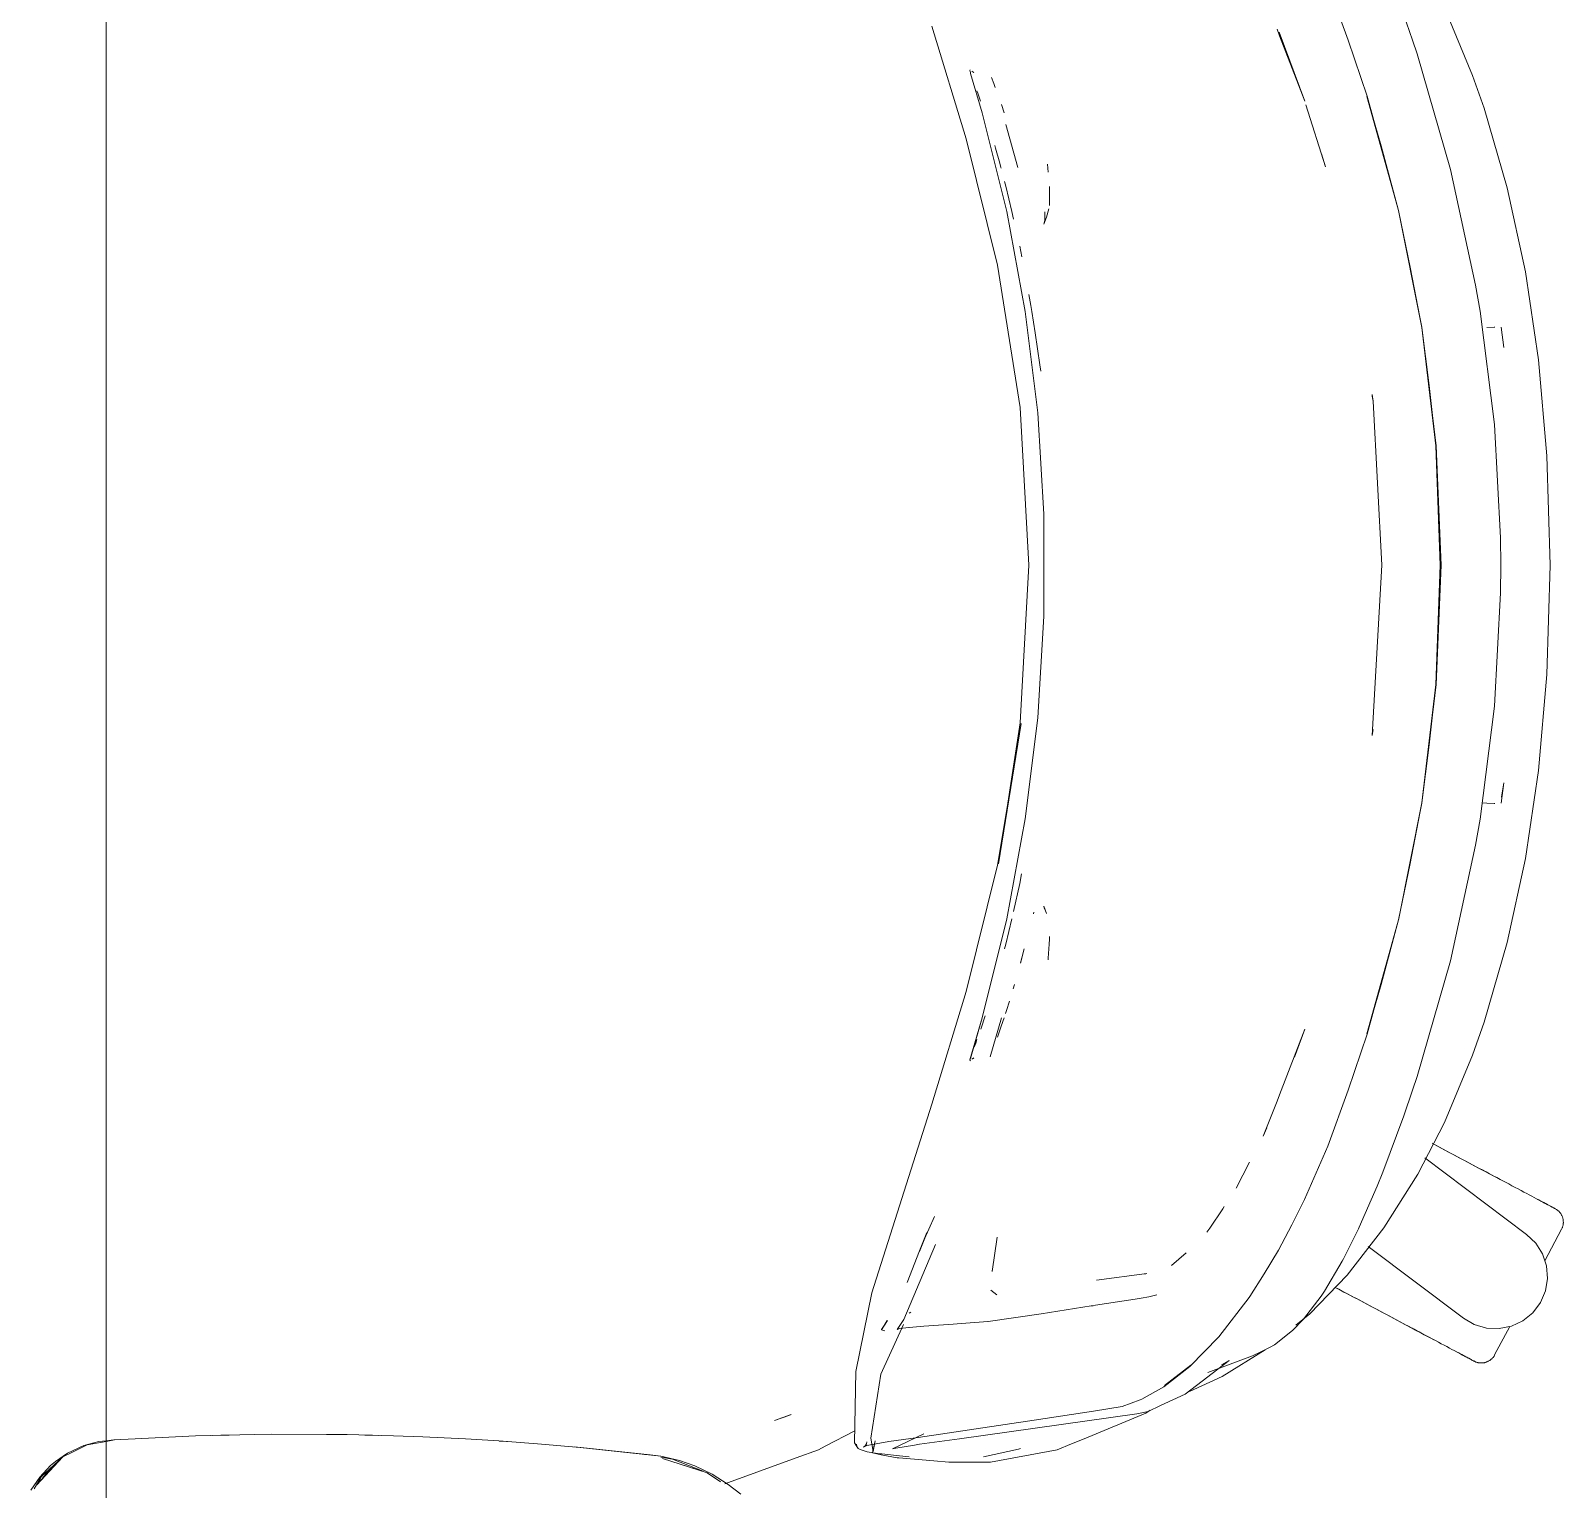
# Model space of a CAD drawing. Header units: millimetres. Extents: x 155927 to 317870, y -36033 to 97293.
# Drawn here: x 211551.8 to 211959.9, y 18976.6 to 19365.2 of the extents above; entities that cross this region are included whole.
import ezdxf

# ---------------------------------------------------------------- set-up
doc = ezdxf.new("R2010")
doc.units = ezdxf.units.MM
doc.header["$MEASUREMENT"] = 0
doc.layers.add('G-IMPT', color=8, linetype='CONTINUOUS', lineweight=9)
doc.layers.add('I-FURN', color=8, linetype='CONTINUOUS', lineweight=9)

msp = doc.modelspace()

# ---------------------------------------------------------------- linework, layer by layer
at = {"layer": 'G-IMPT'}
for p, q in [((211897.19, 19377.57), (211902.65, 19362.7)), ((211917.35, 19369.58), (211919.76, 19362.65)), ((211935.75, 19353.29), (211928.23, 19371.27)), ((211791.76, 19366.38), (211800.94, 19336.41)), ((211884.35, 19363.89), (211883.68, 19365.61)), ((211891.06, 19346.44), (211884.24, 19364.85)), ((211891.06, 19346.44), (211884.35, 19363.89)), ((211907.66, 19347.78), (211902.65, 19362.7)), ((211920.96, 19359.05), (211919.76, 19362.65)), ((211929.9, 19328.22), (211920.96, 19359.05)), ((211801.99, 19354.82), (211801.9, 19354.58)), ((211801.9, 19354.58), (211801.96, 19354.35)), ((211801.96, 19354.35), (211802.03, 19354.06)), ((211802.03, 19354.06), (211802.1, 19353.79)), ((211805.17, 19343.36), (211802.1, 19353.79)), ((211802.99, 19354.04), (211802.38, 19354.43)), ((211802.99, 19354.04), (211802.78, 19354.19)), ((211808.3, 19351.11), (211807.68, 19352.77)), ((211938.82, 19344.56), (211935.75, 19353.29)), ((211804.01, 19348.56), (211803.77, 19349.22)), ((211804.01, 19348.56), (211804.75, 19346.46)), ((211808.3, 19351.11), (211808.67, 19350.1)), ((211811.01, 19343.35), (211810.29, 19345.57)), ((211896.59, 19328.97), (211891.34, 19345.45)), ((211911.39, 19334.53), (211907.61, 19347.69)), ((211916.04, 19317.28), (211907.61, 19347.69)), ((211916.04, 19317.28), (211907.66, 19347.78)), ((211938.82, 19344.56), (211944.99, 19323.32)), ((211811.72, 19317.04), (211805.17, 19343.36)), ((211811.46, 19340.26), (211814.68, 19328.74)), ((211809.25, 19302.72), (211800.94, 19336.41)), ((211808.75, 19333.93), (211808.55, 19334.62)), ((211809.87, 19329.94), (211808.75, 19333.93)), ((211896.59, 19328.97), (211895.51, 19332.4)), ((211911.39, 19334.53), (211916.04, 19317.28)), ((211809.87, 19329.94), (211810.18, 19328.8)), ((211810.18, 19328.8), (211810.23, 19328.62)), ((211822.74, 19327.54), (211822.53, 19329.64)), ((211929.9, 19328.22), (211936.57, 19297.43)), ((211811.49, 19323.78), (211811.15, 19325.07)), ((211811.49, 19323.78), (211813.04, 19317.03)), ((211823.14, 19318.69), (211823.06, 19323.75)), ((211823.06, 19323.75), (211823.14, 19321.47)), ((211823.14, 19318.69), (211823.14, 19321.47)), ((211944.99, 19323.32), (211949.81, 19300.95)), ((211811.72, 19317.04), (211816.65, 19290.37)), ((211813.49, 19315.05), (211813.04, 19317.03)), ((211821.6, 19313.64), (211822.29, 19315.58)), ((211821.82, 19314.68), (211821.85, 19316.99)), ((211821.86, 19316.85), (211821.85, 19316.99)), ((211822.29, 19315.58), (211822.89, 19317.74)), ((211916.04, 19317.28), (211922.22, 19286.15)), ((211916.04, 19317.28), (211919.12, 19302.26)), ((211916.04, 19317.28), (211922.21, 19286.23)), ((211821.82, 19314.68), (211821.6, 19313.64)), ((211815.69, 19305), (211815.16, 19307.82)), ((211809.25, 19302.72), (211815.25, 19264.81)), ((211922.22, 19286.15), (211919.12, 19302.26)), ((211949.81, 19300.95), (211953.3, 19277.54)), ((211937.75, 19290.51), (211936.57, 19297.43)), ((211817.62, 19294.9), (211818.17, 19292)), ((211818.42, 19290.37), (211818.17, 19292)), ((211816.65, 19290.37), (211819.95, 19263.45)), ((211819.27, 19284.75), (211818.42, 19290.37)), ((211941.56, 19260.34), (211937.75, 19290.51)), ((211819.27, 19284.75), (211820.56, 19276.22)), ((211926.04, 19254.64), (211922.21, 19286.23)), ((211926, 19254.6), (211922.22, 19286.15)), ((211922.22, 19286.15), (211924.16, 19270.68)), ((211939.54, 19286.19), (211941.64, 19286.27)), ((211941.64, 19286.27), (211941.53, 19286.27)), ((211943.4, 19286.24), (211944.05, 19280.82)), ((211820.56, 19276.22), (211820.75, 19274.56)), ((211953.3, 19277.54), (211955.56, 19251.96)), ((211926, 19254.6), (211924.16, 19270.68)), ((211909, 19268.1), (211909.04, 19267.85)), ((211909.27, 19266.55), (211909.01, 19268.33)), ((211909.27, 19266.55), (211909.04, 19267.85)), ((211911.6, 19222.82), (211909.27, 19266.55)), ((211911.55, 19222.82), (211909.27, 19266.55)), ((211815.25, 19264.81), (211817.61, 19222.82)), ((211821.6, 19236.38), (211819.95, 19263.45)), ((211943.18, 19230.13), (211941.56, 19260.34)), ((211926.67, 19239.71), (211926, 19254.6)), ((211926, 19254.6), (211927.14, 19222.82)), ((211926.04, 19254.64), (211927.37, 19222.82)), ((211955.56, 19251.96), (211956.41, 19222.82)), ((211926.67, 19239.71), (211927.14, 19222.82)), ((211821.6, 19236.38), (211821.6, 19209.26)), ((211943.18, 19230.13), (211943.27, 19222.82)), ((211815.25, 19180.84), (211817.61, 19222.82)), ((211911.55, 19222.82), (211909.04, 19177.48)), ((211926, 19191.05), (211927.14, 19222.82)), ((211927.37, 19222.82), (211926.04, 19191.01)), ((211926.67, 19205.94), (211927.14, 19222.82)), ((211943.18, 19215.51), (211943.27, 19222.82)), ((211956.41, 19222.82), (211955.56, 19193.68)), ((211943.18, 19215.51), (211941.56, 19185.31)), ((211821.6, 19209.26), (211819.95, 19182.19)), ((211926, 19191.05), (211926.67, 19205.94)), ((211955.56, 19193.68), (211953.3, 19168.11)), ((211926.04, 19191.01), (211922.21, 19159.41)), ((211926, 19191.05), (211922.22, 19159.49)), ((211924.16, 19174.97), (211926, 19191.05)), ((211941.56, 19185.31), (211937.75, 19155.14)), ((211816.65, 19155.27), (211819.95, 19182.19)), ((211809.25, 19142.92), (211815.51, 19180.66)), ((211815.25, 19180.84), (211809.52, 19143.3)), ((211815.51, 19180.66), (211809.52, 19143.3)), ((211909, 19177.54), (211909.04, 19177.79)), ((211909.04, 19177.48), (211909.27, 19179.1)), ((211909.27, 19179.1), (211909.04, 19177.79)), ((211924.16, 19174.97), (211922.22, 19159.49)), ((211943.4, 19159.41), (211944.05, 19164.82)), ((211943.48, 19161.05), (211944.05, 19164.82)), ((211953.3, 19168.11), (211949.81, 19144.69)), ((211922.22, 19159.49), (211916, 19128.25)), ((211916, 19128.25), (211922.21, 19159.41)), ((211922.22, 19159.49), (211919.12, 19143.39)), ((211938.3, 19159.5), (211939.54, 19159.45)), ((211941.64, 19159.38), (211939.54, 19159.45)), ((211941.64, 19159.38), (211941.53, 19159.38)), ((211811.72, 19128.6), (211816.65, 19155.27)), ((211937.75, 19155.14), (211936.57, 19148.22)), ((211936.57, 19148.22), (211929.9, 19117.43)), ((211944.99, 19122.33), (211949.81, 19144.69)), ((211800.94, 19109.24), (211809.25, 19142.92)), ((211815.67, 19140.65), (211815.2, 19138.02)), ((211916.04, 19128.36), (211919.12, 19143.39)), ((211815.2, 19138.02), (211813.49, 19130.6)), ((211821.6, 19132.01), (211822.29, 19130.06)), ((211821.6, 19132.01), (211821.78, 19131.16)), ((211811.72, 19128.6), (211805.17, 19102.29)), ((211813.04, 19128.62), (211811.49, 19121.87)), ((211818.93, 19130.41), (211818.8, 19130)), ((211916.04, 19128.36), (211907.61, 19097.96)), ((211916.04, 19128.36), (211907.66, 19097.87)), ((211911.39, 19111.12), (211916.04, 19128.36)), ((211823.14, 19123.92), (211823.14, 19123.22)), ((211811.49, 19121.87), (211811.14, 19120.59)), ((211815.34, 19116.79), (211816.33, 19120.65)), ((211823.03, 19121.85), (211822.76, 19118.14)), ((211823.03, 19121.85), (211823.14, 19123.22)), ((211938.82, 19101.09), (211944.99, 19122.33)), ((211815.34, 19116.79), (211815.73, 19118.31)), ((211822.76, 19118.14), (211822.73, 19117.66)), ((211920.96, 19086.6), (211929.9, 19117.43)), ((211800.94, 19109.24), (211791.76, 19079.26)), ((211813.43, 19110), (211813.76, 19111.12)), ((211911.39, 19111.12), (211907.61, 19097.96)), ((211811.41, 19103.43), (211811.65, 19104.21)), ((211811.65, 19104.21), (211812.44, 19106.7)), ((211805.17, 19102.29), (211801.9, 19091.06)), ((211805.17, 19102.29), (211802.06, 19091.46)), ((211805.17, 19102.29), (211802.11, 19091.75)), ((211804.78, 19099.26), (211805.06, 19100.06)), ((211805.8, 19102.29), (211805.06, 19100.06)), ((211805.8, 19102.29), (211805.95, 19102.75)), ((211810.36, 19102.29), (211807.33, 19091.86)), ((211809.24, 19097.11), (211810, 19099.27)), ((211810.25, 19099.99), (211810, 19099.27)), ((211810.25, 19099.99), (211811.03, 19102.29)), ((211935.75, 19092.35), (211938.82, 19101.09)), ((211803.44, 19095.54), (211803.05, 19094.47)), ((211803.79, 19096.51), (211803.44, 19095.54)), ((211891.06, 19099.21), (211884.35, 19081.76)), ((211891.06, 19099.21), (211888.34, 19091.77)), ((211902.65, 19082.95), (211907.66, 19097.87)), ((211801.9, 19091.06), (211802.03, 19090.82)), ((211802.11, 19091.75), (211802.06, 19091.46)), ((211802.99, 19091.6), (211802.38, 19091.22)), ((211802.99, 19091.6), (211802.78, 19091.46)), ((211935.75, 19092.35), (211928.23, 19074.38)), ((211902.65, 19082.95), (211897.19, 19068.07)), ((211917.42, 19076.17), (211919.76, 19082.99)), ((211920.96, 19086.6), (211919.76, 19082.99)), ((211791.76, 19079.26), (211775.77, 19029.02)), ((211883.68, 19080.03), (211879.96, 19070.71)), ((211884.35, 19081.76), (211883.68, 19080.03)), ((211917.42, 19076.17), (211911.82, 19061.1)), ((211879.96, 19070.71), (211880.96, 19072.95)), ((211928.23, 19074.38), (211921.14, 19060.6)), ((211897.19, 19068.07), (211891.01, 19053.84)), ((211872.79, 19056.87), (211876.33, 19063.84)), ((211910.34, 19057.42), (211911.82, 19061.1)), ((211921.14, 19060.6), (211912.16, 19046.31)), ((211905.57, 19046.46), (211910.34, 19057.42)), ((211865.76, 19046.26), (211869.26, 19051.39)), ((211869.26, 19051.39), (211869.65, 19051.97)), ((211887.63, 19047.12), (211891.01, 19053.84)), ((211789.47, 19042.58), (211792.52, 19049.3)), ((211865.76, 19046.26), (211865.01, 19045.16)), ((211887.63, 19047.12), (211884.06, 19040.33)), ((211912.16, 19046.31), (211902.36, 19033.7)), ((211905.57, 19046.46), (211905.35, 19046.02)), ((211790.47, 19045.11), (211788.44, 19040)), ((211788.44, 19040), (211790.04, 19044.04)), ((211788.45, 19040.21), (211790.47, 19045.11)), ((211807.8, 19034.68), (211809.2, 19043.84)), ((211901.35, 19038.01), (211905.35, 19046.02)), ((211784.31, 19021.87), (211792.75, 19041.84)), ((211788.45, 19040.21), (211785.19, 19031.74)), ((211859.49, 19039.63), (211855.58, 19036.29)), ((211880.29, 19034.1), (211884.06, 19040.33)), ((211901.35, 19038.01), (211901.04, 19037.41)), ((211807.8, 19034.68), (211807.85, 19035.02)), ((211835.63, 19032.35), (211848.99, 19034.13)), ((211848.99, 19034.13), (211848.52, 19033.98)), ((211880.29, 19034.1), (211876.41, 19028)), ((211901.04, 19037.41), (211896.31, 19029.41)), ((211892.4, 19023.41), (211902.36, 19033.7)), ((211771.57, 19008.07), (211775.77, 19029.02)), ((211807.45, 19029.73), (211809.09, 19028.45)), ((211835.33, 19025.67), (211847.06, 19027.47)), ((211847.06, 19027.47), (211847.53, 19027.55)), ((211849.51, 19027.97), (211847.53, 19027.55)), ((211851.67, 19028.43), (211849.51, 19027.97)), ((211868.22, 19017.31), (211876.24, 19027.74)), ((211876.41, 19028), (211876.24, 19027.74)), ((211890.73, 19021.99), (211895.44, 19028.12)), ((211895.44, 19028.12), (211896.31, 19029.41)), ((211782.55, 19019.2), (211784.31, 19021.87)), ((211785.76, 19023.58), (211786.2, 19023.85)), ((211820.86, 19023.38), (211806.79, 19021.35)), ((211820.86, 19023.38), (211834.22, 19025.49)), ((211834.22, 19025.49), (211834.73, 19025.57)), ((211835.33, 19025.67), (211834.73, 19025.57)), ((211887.84, 19018.97), (211890.73, 19021.99)), ((211892.4, 19023.41), (211888.73, 19020.41)), ((211778.2, 19007.36), (211784.19, 19020.55)), ((211778.35, 19019.19), (211779.93, 19021.66)), ((211778.35, 19019.19), (211778.41, 19019.17)), ((211779.93, 19021.66), (211778.41, 19019.17)), ((211778.41, 19019.17), (211779.9, 19021.64)), ((211779.28, 19018.9), (211778.41, 19019.17)), ((211783.27, 19019.48), (211782.55, 19019.2)), ((211783.27, 19019.48), (211783.28, 19019.49)), ((211785.66, 19019.78), (211783.28, 19019.49)), ((211785.66, 19019.78), (211785.75, 19019.79)), ((211789.62, 19020.09), (211785.75, 19019.79)), ((211797.48, 19020.65), (211789.62, 19020.09)), ((211798.47, 19020.72), (211797.48, 19020.65)), ((211806.71, 19021.34), (211798.47, 19020.72)), ((211806.71, 19021.34), (211806.79, 19021.35)), ((211882.97, 19015.1), (211887.84, 19018.97)), ((211868.22, 19017.31), (211860.48, 19009.41)), ((211869.03, 19006.67), (211880.48, 19013.8)), ((211881.84, 19014.49), (211879.4, 19013.32)), ((211882.97, 19015.1), (211881.84, 19014.49)), ((211860.69, 19009.71), (211853.74, 19004.32)), ((211860.69, 19009.71), (211857.12, 19006.9)), ((211870.92, 19010.97), (211859.21, 19002.02)), ((211865.26, 19007.73), (211877.17, 19012.24)), ((211870.92, 19010.97), (211868.89, 19009.8)), ((211879.4, 19013.32), (211877.17, 19012.24)), ((211771.57, 19008.07), (211771.19, 18989.08)), ((211778.2, 19007.36), (211775.49, 18990.32)), ((211853.51, 19003.99), (211860.48, 19009.41)), ((211853.74, 19004.32), (211857.12, 19006.9)), ((211860.4, 19002.69), (211869.03, 19006.67)), ((211853.51, 19003.99), (211847.68, 19000.7)), ((211852.69, 18998.99), (211859.21, 19002.02)), ((211819.03, 18995.04), (211834.8, 18997.43)), ((211842.47, 18998.73), (211834.8, 18997.43)), ((211842.47, 18998.73), (211847.26, 19000.49)), ((211846.34, 18996.77), (211849.33, 18997.42)), ((211847.68, 19000.7), (211847.26, 19000.49)), ((211849.94, 18997.7), (211848.77, 18996.93)), ((211852.69, 18998.99), (211849.33, 18997.42)), ((211754.32, 18996.61), (211749.85, 18994.97)), ((211749.85, 18994.97), (211753.73, 18996.35)), ((211754.32, 18996.61), (211753.73, 18996.35)), ((211788.15, 18990.49), (211819.03, 18995.04)), ((211799.12, 18990.1), (211846.34, 18996.77)), ((211848.77, 18996.93), (211832.32, 18990.14)), ((211569.95, 18989.35), (211565.99, 18988.29)), ((211566.83, 18988.48), (211571.88, 18989.43)), ((211571.88, 18989.6), (211569.95, 18989.35)), ((211571.88, 18989.43), (211574.18, 18989.85)), ((211573.95, 18989.85), (211571.88, 18989.6)), ((211579.62, 18990.14), (211573.95, 18989.85)), ((211579.62, 18990.14), (211592.18, 18990.75)), ((211595.72, 18990.88), (211592.18, 18990.75)), ((211611.39, 18991.26), (211595.72, 18990.88)), ((211600.17, 18990.98), (211602.45, 18991.08)), ((211604.67, 18991.08), (211602.45, 18991.08)), ((211611.39, 18991.26), (211615.91, 18991.31)), ((211615.91, 18991.31), (211630.62, 18991.3)), ((211636.09, 18991.23), (211630.62, 18991.3)), ((211636.09, 18991.23), (211648.4, 18990.93)), ((211642.87, 18991.09), (211640.79, 18991.09)), ((211644.53, 18991.01), (211642.87, 18991.09)), ((211656.28, 18990.64), (211648.4, 18990.93)), ((211656.28, 18990.64), (211667.58, 18990.1)), ((211676.45, 18989.54), (211667.58, 18990.1)), ((211676.45, 18989.54), (211686.74, 18988.81)), ((211678.49, 18989.4), (211676.59, 18989.49)), ((211678.49, 18989.4), (211679.91, 18989.27)), ((211771.25, 18992.27), (211763.35, 18988.13)), ((211771.19, 18989.08), (211771.8, 18988.04)), ((211774.04, 18988.27), (211780.3, 18989.37)), ((211774.46, 18989.31), (211774.38, 18988.81)), ((211776.17, 18986.74), (211775.49, 18990.32)), ((211776.66, 18989.61), (211775.94, 18986.33)), ((211776.66, 18989.61), (211776.17, 18986.74)), ((211780.3, 18989.37), (211788.15, 18990.49)), ((211781.27, 18987.47), (211789.68, 18991.46)), ((211799.12, 18990.1), (211788.46, 18988.66)), ((211832.32, 18990.14), (211828.95, 18988.74)), ((211553.44, 18977.89), (211560.34, 18985.28)), ((211554.63, 18979.97), (211560.34, 18985.28)), ((211560.34, 18985.28), (211557.93, 18983.04)), ((211561.67, 18986.3), (211558.45, 18984.1)), ((211562.58, 18986.38), (211560.34, 18985.28)), ((211561.67, 18986.3), (211565.99, 18988.29)), ((211562.58, 18986.39), (211566.83, 18988.48)), ((211698.14, 18987.83), (211686.74, 18988.81)), ((211719.57, 18985.47), (211696.62, 18987.93)), ((211696.62, 18987.93), (211716.76, 18985.81)), ((211719.57, 18985.47), (211698.14, 18987.83)), ((211715.24, 18985.95), (211716.76, 18985.81)), ((211719.57, 18985.47), (211716.76, 18985.81)), ((211719.57, 18985.47), (211724.54, 18984.32)), ((211719.65, 18985.26), (211722.71, 18984.68)), ((211736.68, 18978.07), (211755.62, 18985.01)), ((211755.62, 18985.01), (211761.59, 18987.2)), ((211763.35, 18988.13), (211761.59, 18987.2)), ((211771.67, 18988.67), (211771.8, 18988.04)), ((211771.67, 18988.67), (211771.77, 18988.12)), ((211771.8, 18988.04), (211771.77, 18988.12)), ((211772.17, 18987.55), (211771.8, 18988.04)), ((211772.71, 18987.23), (211772.17, 18987.55)), ((211772.71, 18987.23), (211774.57, 18986.68)), ((211774.66, 18988.43), (211773.56, 18987.88)), ((211774.06, 18988.27), (211773.56, 18987.88)), ((211774.66, 18988.43), (211774.04, 18988.27)), ((211774.06, 18988.27), (211774.38, 18988.81)), ((211777.85, 18986.14), (211774.57, 18986.68)), ((211778.26, 18985.88), (211775.94, 18986.33)), ((211777.85, 18986.14), (211778.46, 18986.07)), ((211782.51, 18985.07), (211778.26, 18985.88)), ((211778.46, 18986.07), (211783.15, 18985.55)), ((211781.27, 18987.47), (211782.14, 18987.61)), ((211787.16, 18988.44), (211782.14, 18987.61)), ((211782.98, 18985.03), (211782.51, 18985.07)), ((211782.98, 18985.03), (211792.31, 18984.23)), ((211783.15, 18985.55), (211785.74, 18985.34)), ((211787.16, 18988.44), (211788.46, 18988.66)), ((211805.53, 18985.32), (211814.84, 18987.37)), ((211807.4, 18983.91), (211825.1, 18987.15)), ((211814.84, 18987.37), (211815.42, 18987.52)), ((211825.1, 18987.15), (211828.95, 18988.74)), ((211557.13, 18982.96), (211554.26, 18979.92)), ((211554.85, 18979.51), (211557.93, 18983.04)), ((211557.13, 18982.96), (211558.45, 18984.1)), ((211731.93, 18981.07), (211720.07, 18984.89)), ((211729.22, 18981.97), (211720.07, 18984.89)), ((211722.71, 18984.68), (211730.89, 18981.48)), ((211728.67, 18982.87), (211724.54, 18984.32)), ((211733.25, 18980.68), (211728.67, 18982.87)), ((211731.93, 18981.07), (211729.22, 18981.97)), ((211731.93, 18981.07), (211735.51, 18978.65)), ((211792.31, 18984.23), (211796.26, 18983.88)), ((211800.43, 18983.89), (211796.26, 18983.88)), ((211807.4, 18983.91), (211800.43, 18983.89)), ((211554.26, 18979.92), (211551.82, 18976.46)), ((211552.75, 18976.82), (211554.63, 18979.97)), ((211553.44, 18977.89), (211554.72, 18979.36)), ((211733.25, 18980.68), (211737.58, 18977.95)), ((211740.88, 18975.33), (211737.58, 18977.95))]:
    msp.add_line(p, q, dxfattribs=at)
at = {"layer": 'I-FURN'}
for p, q in [((211571.88, 18422.86), (211571.88, 20022.86)), ((211571.88, 20022.86), (211571.88, 18422.86)), ((211925.96, 19068.31), (211924.99, 19068.83)), ((211925.44, 19068.59), (211926.4, 19068.08)), ((211926.93, 19067.79), (211925.96, 19068.31)), ((211926.4, 19068.08), (211927.38, 19067.55)), ((211927.91, 19067.27), (211926.93, 19067.79)), ((211927.38, 19067.55), (211928.37, 19067.03)), ((211928.91, 19066.74), (211927.91, 19067.27)), ((211928.37, 19067.03), (211929.36, 19066.5)), ((211929.9, 19066.21), (211928.91, 19066.74)), ((211923.07, 19064.97), (211950.13, 19044.57)), ((211929.36, 19066.5), (211930.36, 19065.97)), ((211930.9, 19065.68), (211929.9, 19066.21)), ((211930.36, 19065.97), (211931.37, 19065.44)), ((211931.91, 19065.15), (211930.9, 19065.68)), ((211931.37, 19065.44), (211932.37, 19064.9)), ((211932.91, 19064.61), (211931.91, 19065.15)), ((211932.37, 19064.9), (211933.38, 19064.37)), ((211933.92, 19064.08), (211932.91, 19064.61)), ((211933.38, 19064.37), (211934.38, 19063.83)), ((211934.92, 19063.55), (211933.92, 19064.08)), ((211934.38, 19063.83), (211935.38, 19063.3)), ((211935.92, 19063.01), (211934.92, 19063.55)), ((211935.38, 19063.3), (211936.38, 19062.77)), ((211936.92, 19062.49), (211935.92, 19063.01)), ((211936.38, 19062.77), (211937.37, 19062.24)), ((211937.9, 19061.96), (211936.92, 19062.49)), ((211937.37, 19062.24), (211938.35, 19061.72)), ((211938.88, 19061.44), (211937.9, 19061.96)), ((211938.35, 19061.72), (211939.33, 19061.2)), ((211939.85, 19060.93), (211938.88, 19061.44)), ((211939.33, 19061.2), (211940.29, 19060.69)), ((211940.81, 19060.42), (211939.85, 19060.93)), ((211940.29, 19060.69), (211941.24, 19060.19)), ((211941.75, 19059.91), (211940.81, 19060.42)), ((211941.24, 19060.19), (211942.18, 19059.69)), ((211942.68, 19059.42), (211941.75, 19059.91)), ((211942.18, 19059.69), (211943.1, 19059.2)), ((211943.59, 19058.93), (211942.68, 19059.42)), ((211943.1, 19059.2), (211944.01, 19058.71)), ((211944.49, 19058.46), (211943.59, 19058.93)), ((211945.37, 19057.99), (211944.49, 19058.46)), ((211946.22, 19057.54), (211945.37, 19057.99)), ((211947.06, 19057.09), (211946.22, 19057.54)), ((211947.87, 19056.66), (211947.06, 19057.09)), ((211948.66, 19056.24), (211947.87, 19056.66)), ((211949.42, 19055.84), (211948.66, 19056.24)), ((211950.16, 19055.45), (211949.42, 19055.84)), ((211950.86, 19055.07), (211950.16, 19055.45)), ((211951.54, 19054.71), (211950.86, 19055.07)), ((211952.19, 19054.37), (211951.54, 19054.71)), ((211952.81, 19054.04), (211952.19, 19054.37)), ((211953.39, 19053.73), (211952.81, 19054.04)), ((211953.08, 19053.89), (211953.65, 19053.59)), ((211953.94, 19053.43), (211953.39, 19053.73)), ((211953.65, 19053.59), (211954.18, 19053.31)), ((211954.46, 19053.16), (211953.94, 19053.43)), ((211954.18, 19053.31), (211954.68, 19053.04)), ((211954.94, 19052.9), (211954.46, 19053.16)), ((211954.68, 19053.04), (211955.15, 19052.79)), ((211955.39, 19052.67), (211954.94, 19052.9)), ((211955.15, 19052.79), (211955.58, 19052.56)), ((211955.8, 19052.45), (211955.39, 19052.67)), ((211955.58, 19052.56), (211955.97, 19052.35)), ((211956.17, 19052.25), (211955.8, 19052.45)), ((211955.97, 19052.35), (211956.33, 19052.16)), ((211956.5, 19052.07), (211956.17, 19052.25)), ((211956.33, 19052.16), (211956.65, 19052)), ((211956.8, 19051.91), (211956.5, 19052.07)), ((211956.65, 19052), (211956.92, 19051.85)), ((211957.06, 19051.78), (211956.8, 19051.91)), ((211956.92, 19051.85), (211957.17, 19051.72)), ((211957.28, 19051.66), (211957.06, 19051.78)), ((211957.17, 19051.72), (211957.37, 19051.61)), ((211957.46, 19051.56), (211957.28, 19051.66)), ((211957.37, 19051.61), (211957.53, 19051.53)), ((211957.6, 19051.49), (211957.46, 19051.56)), ((211957.53, 19051.53), (211957.65, 19051.46)), ((211957.7, 19051.44), (211957.6, 19051.49)), ((211957.65, 19051.46), (211957.73, 19051.42)), ((211957.76, 19051.4), (211957.7, 19051.44)), ((211957.73, 19051.42), (211957.77, 19051.4)), ((211957.78, 19051.39), (211957.76, 19051.4)), ((211957.77, 19051.4), (211957.78, 19051.39)), ((211957.78, 19051.39), (211957.92, 19051.31)), ((211957.92, 19051.31), (211958.06, 19051.23)), ((211958.06, 19051.23), (211958.19, 19051.14)), ((211958.19, 19051.14), (211958.32, 19051.05)), ((211958.32, 19051.05), (211958.45, 19050.95)), ((211958.45, 19050.95), (211958.57, 19050.84)), ((211958.57, 19050.84), (211958.69, 19050.73)), ((211958.69, 19050.73), (211958.8, 19050.62)), ((211958.8, 19050.62), (211958.91, 19050.5)), ((211958.91, 19050.5), (211959.02, 19050.37)), ((211959.02, 19050.37), (211959.12, 19050.25)), ((211959.12, 19050.25), (211959.21, 19050.12)), ((211959.21, 19050.12), (211959.3, 19049.98)), ((211959.3, 19049.98), (211959.38, 19049.84)), ((211959.38, 19049.84), (211959.46, 19049.7)), ((211959.46, 19049.7), (211959.53, 19049.56)), ((211959.53, 19049.56), (211959.6, 19049.41)), ((211959.6, 19046.27), (211959.54, 19046.12)), ((211959.6, 19049.41), (211959.66, 19049.26)), ((211959.66, 19046.42), (211959.6, 19046.27)), ((211959.66, 19049.26), (211959.71, 19049.11)), ((211959.72, 19046.57), (211959.66, 19046.42)), ((211959.71, 19049.11), (211959.76, 19048.96)), ((211959.76, 19046.73), (211959.72, 19046.57)), ((211959.76, 19048.96), (211959.8, 19048.8)), ((211959.8, 19046.88), (211959.76, 19046.73)), ((211959.8, 19048.8), (211959.84, 19048.64)), ((211959.84, 19047.04), (211959.8, 19046.88)), ((211959.84, 19048.64), (211959.87, 19048.48)), ((211959.87, 19047.2), (211959.84, 19047.04)), ((211959.87, 19048.48), (211959.89, 19048.32)), ((211959.89, 19047.36), (211959.87, 19047.2)), ((211959.89, 19048.32), (211959.9, 19048.16)), ((211959.91, 19047.52), (211959.89, 19047.36)), ((211959.9, 19048.16), (211959.91, 19048)), ((211959.91, 19048), (211959.92, 19047.84)), ((211959.92, 19047.68), (211959.91, 19047.52)), ((211959.92, 19047.84), (211959.92, 19047.68)), ((211950.13, 19044.57), (211952.56, 19042.23)), ((211952.56, 19042.23), (211954.36, 19039.38)), ((211954.97, 19037.53), (211959.45, 19045.94)), ((211959.47, 19045.98), (211959.45, 19045.94)), ((211959.54, 19046.12), (211959.47, 19045.98)), ((211933.29, 19022.22), (211907.97, 19041.3)), ((211954.36, 19039.38), (211955.43, 19036.18)), ((211955.43, 19036.18), (211955.69, 19032.82)), ((211899.2, 19030.44), (211900.1, 19029.97)), ((211900.59, 19029.7), (211899.68, 19030.19)), ((211900.1, 19029.97), (211901.01, 19029.48)), ((211955.69, 19032.82), (211955.15, 19029.49)), ((211901.51, 19029.21), (211900.59, 19029.7)), ((211901.01, 19029.48), (211901.94, 19028.99)), ((211902.45, 19028.72), (211901.51, 19029.21)), ((211901.94, 19028.99), (211902.88, 19028.48)), ((211903.4, 19028.21), (211902.45, 19028.72)), ((211902.88, 19028.48), (211903.84, 19027.97)), ((211904.36, 19027.7), (211903.4, 19028.21)), ((211903.84, 19027.97), (211904.81, 19027.46)), ((211905.34, 19027.18), (211904.36, 19027.7)), ((211904.81, 19027.46), (211905.79, 19026.94)), ((211906.32, 19026.66), (211905.34, 19027.18)), ((211905.79, 19026.94), (211906.77, 19026.41)), ((211907.31, 19026.13), (211906.32, 19026.66)), ((211906.77, 19026.41), (211907.77, 19025.89)), ((211908.31, 19025.6), (211907.31, 19026.13)), ((211907.77, 19025.89), (211908.77, 19025.35)), ((211953.82, 19026.38), (211951.79, 19023.69)), ((211955.15, 19029.49), (211953.82, 19026.38)), ((211909.31, 19025.07), (211908.31, 19025.6)), ((211908.77, 19025.35), (211909.77, 19024.82)), ((211910.31, 19024.53), (211909.31, 19025.07)), ((211909.77, 19024.82), (211910.78, 19024.29)), ((211911.32, 19024), (211910.31, 19024.53)), ((211910.78, 19024.29), (211911.78, 19023.75)), ((211912.32, 19023.46), (211911.32, 19024)), ((211911.78, 19023.75), (211912.79, 19023.22)), ((211913.33, 19022.93), (211912.32, 19023.46)), ((211912.79, 19023.22), (211913.79, 19022.69)), ((211914.33, 19022.4), (211913.33, 19022.93)), ((211913.79, 19022.69), (211914.78, 19022.16)), ((211915.32, 19021.87), (211914.33, 19022.4)), ((211914.78, 19022.16), (211915.77, 19021.63)), ((211916.31, 19021.35), (211915.32, 19021.87)), ((211936.21, 19020.53), (211933.29, 19022.22)), ((211951.79, 19023.69), (211949.17, 19021.56)), ((211915.77, 19021.63), (211916.76, 19021.11)), ((211917.29, 19020.83), (211916.31, 19021.35)), ((211916.76, 19021.11), (211917.73, 19020.59)), ((211918.25, 19020.31), (211917.29, 19020.83)), ((211917.73, 19020.59), (211918.7, 19020.08)), ((211919.21, 19019.8), (211918.25, 19020.31)), ((211918.7, 19020.08), (211919.65, 19019.57)), ((211920.16, 19019.3), (211919.21, 19019.8)), ((211919.65, 19019.57), (211920.59, 19019.07)), ((211921.09, 19018.81), (211920.16, 19019.3)), ((211920.59, 19019.07), (211921.51, 19018.58)), ((211922, 19018.32), (211921.09, 19018.81)), ((211921.51, 19018.58), (211922.41, 19018.1)), ((211922.89, 19017.84), (211922, 19018.32)), ((211922.41, 19018.1), (211923.3, 19017.63)), ((211923.77, 19017.38), (211922.89, 19017.84)), ((211923.3, 19017.63), (211924.17, 19017.17)), ((211939.45, 19019.59), (211936.21, 19020.53)), ((211942.82, 19019.45), (211939.45, 19019.59)), ((211941.63, 19012.44), (211945.67, 19020.03)), ((211946.12, 19020.12), (211942.82, 19019.45)), ((211949.17, 19021.56), (211946.12, 19020.12)), ((211924.63, 19016.92), (211923.77, 19017.38)), ((211924.17, 19017.17), (211925.02, 19016.72)), ((211925.46, 19016.48), (211924.63, 19016.92)), ((211925.02, 19016.72), (211925.84, 19016.28)), ((211925.84, 19016.28), (211926.64, 19015.85)), ((211926.64, 19015.85), (211927.42, 19015.44)), ((211927.42, 19015.44), (211928.17, 19015.04)), ((211928.17, 19015.04), (211928.89, 19014.66)), ((211928.89, 19014.66), (211929.58, 19014.29)), ((211929.58, 19014.29), (211930.25, 19013.93)), ((211930.25, 19013.93), (211930.88, 19013.6)), ((211930.88, 19013.6), (211931.48, 19013.28)), ((211931.79, 19013.11), (211931.21, 19013.42)), ((211931.48, 19013.28), (211932.05, 19012.97)), ((211932.34, 19012.82), (211931.79, 19013.11)), ((211932.05, 19012.97), (211932.59, 19012.69)), ((211932.86, 19012.54), (211932.34, 19012.82)), ((211932.59, 19012.69), (211933.09, 19012.42)), ((211933.34, 19012.29), (211932.86, 19012.54)), ((211933.09, 19012.42), (211933.55, 19012.18)), ((211933.79, 19012.05), (211933.34, 19012.29)), ((211933.55, 19012.18), (211933.98, 19011.95)), ((211934.2, 19011.83), (211933.79, 19012.05)), ((211933.98, 19011.95), (211934.38, 19011.74)), ((211934.57, 19011.63), (211934.2, 19011.83)), ((211934.38, 19011.74), (211934.73, 19011.55)), ((211934.91, 19011.46), (211934.57, 19011.63)), ((211934.73, 19011.55), (211935.05, 19011.38)), ((211935.21, 19011.3), (211934.91, 19011.46)), ((211935.05, 19011.38), (211935.33, 19011.23)), ((211935.46, 19011.16), (211935.21, 19011.3)), ((211935.33, 19011.23), (211935.57, 19011.1)), ((211935.68, 19011.04), (211935.46, 19011.16)), ((211935.57, 19011.1), (211935.77, 19011)), ((211935.86, 19010.95), (211935.68, 19011.04)), ((211935.77, 19011), (211935.93, 19010.91)), ((211936, 19010.87), (211935.86, 19010.95)), ((211935.93, 19010.91), (211936.05, 19010.85)), ((211936.1, 19010.82), (211936, 19010.87)), ((211936.05, 19010.85), (211936.14, 19010.8)), ((211936.16, 19010.79), (211936.1, 19010.82)), ((211936.14, 19010.8), (211936.18, 19010.78)), ((211936.18, 19010.78), (211936.16, 19010.79)), ((211936.22, 19010.76), (211936.18, 19010.78)), ((211936.18, 19010.78), (211936.18, 19010.78)), ((211936.37, 19010.69), (211936.22, 19010.76)), ((211936.51, 19010.62), (211936.37, 19010.69)), ((211936.66, 19010.56), (211936.51, 19010.62)), ((211936.82, 19010.51), (211936.66, 19010.56)), ((211936.97, 19010.46), (211936.82, 19010.51)), ((211937.13, 19010.42), (211936.97, 19010.46)), ((211937.28, 19010.38), (211937.13, 19010.42)), ((211937.44, 19010.36), (211937.28, 19010.38)), ((211937.6, 19010.33), (211937.44, 19010.36)), ((211937.76, 19010.32), (211937.6, 19010.33)), ((211937.92, 19010.31), (211937.76, 19010.32)), ((211938.08, 19010.31), (211937.92, 19010.31)), ((211938.25, 19010.31), (211938.08, 19010.31)), ((211938.41, 19010.32), (211938.25, 19010.31)), ((211938.57, 19010.34), (211938.41, 19010.32)), ((211938.73, 19010.36), (211938.57, 19010.34)), ((211938.89, 19010.39), (211938.73, 19010.36)), ((211939.04, 19010.42), (211938.89, 19010.39)), ((211939.2, 19010.46), (211939.04, 19010.42)), ((211939.35, 19010.51), (211939.2, 19010.46)), ((211939.5, 19010.57), (211939.35, 19010.51)), ((211939.65, 19010.63), (211939.5, 19010.57)), ((211939.8, 19010.69), (211939.65, 19010.63)), ((211939.94, 19010.76), (211939.8, 19010.69)), ((211940.09, 19010.84), (211939.94, 19010.76)), ((211940.22, 19010.93), (211940.09, 19010.84)), ((211940.36, 19011.01), (211940.22, 19010.93)), ((211940.49, 19011.11), (211940.36, 19011.01)), ((211940.62, 19011.21), (211940.49, 19011.11)), ((211940.74, 19011.31), (211940.62, 19011.21)), ((211940.86, 19011.42), (211940.74, 19011.31)), ((211940.97, 19011.53), (211940.86, 19011.42)), ((211941.08, 19011.65), (211940.97, 19011.53)), ((211941.19, 19011.77), (211941.08, 19011.65)), ((211941.29, 19011.9), (211941.19, 19011.77)), ((211941.38, 19012.03), (211941.29, 19011.9)), ((211941.47, 19012.16), (211941.38, 19012.03)), ((211941.56, 19012.3), (211941.47, 19012.16)), ((211941.63, 19012.44), (211941.56, 19012.3))]:
    msp.add_line(p, q, dxfattribs=at)

doc.saveas('drawing.dxf')
